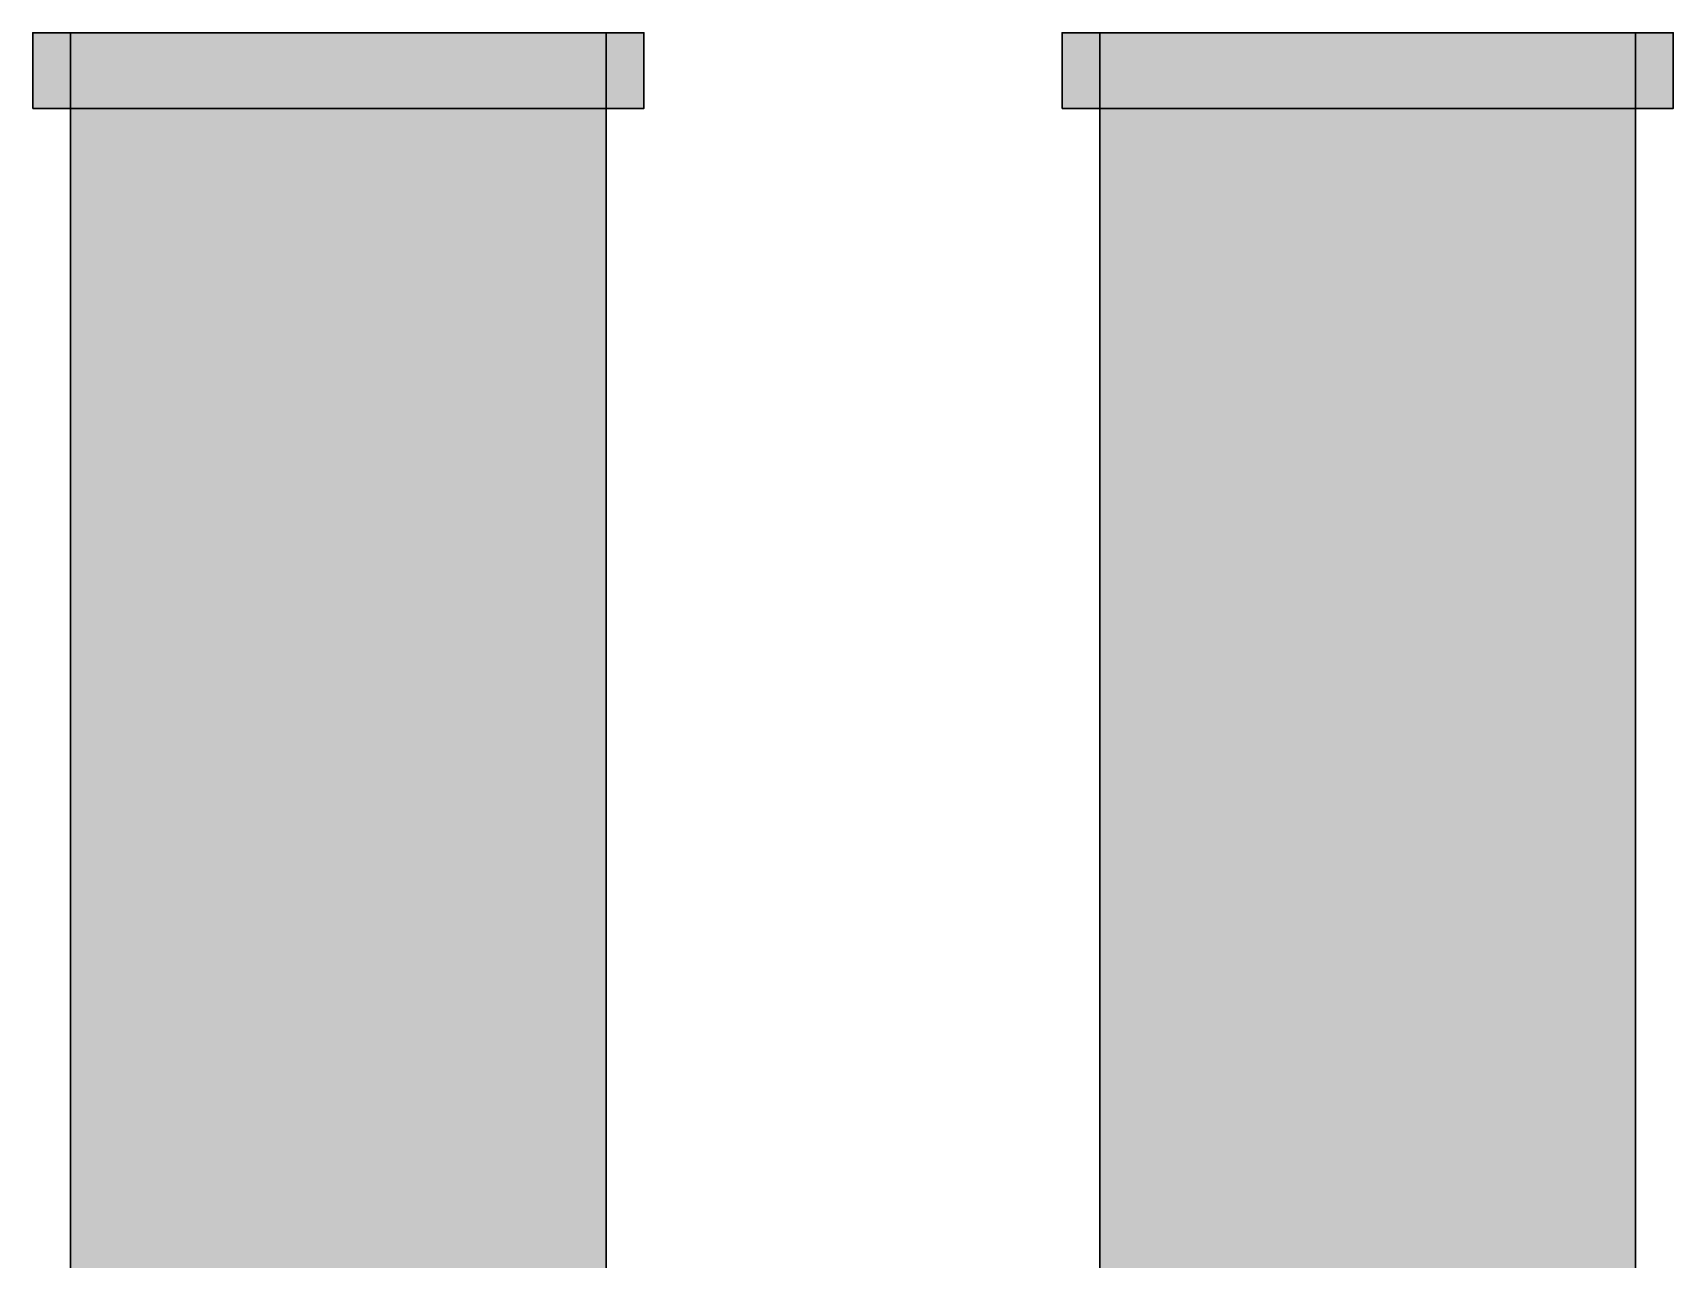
# Model space of a CAD drawing. Header units: millimetres. Extents: x -6738 to 19322, y -5396 to 4356.
# Drawn here: x 8286 to 10123, y 1625 to 3000 of the extents above; entities that cross this region are included whole.
import ezdxf

# ---------------------------------------------------------------- set-up
doc = ezdxf.new("R2010")
doc.units = ezdxf.units.MM
doc.layers.add('MANHOLES', color=7, linetype='Continuous')

msp = doc.modelspace()

# ---------------------------------------------------------------- linework, layer by layer
at = {"layer": 'MANHOLES', "lineweight": 30}
for points in [[(8285.7, 2915.3), (8970.4, 2915.3), (8970.4, 3000), (8285.7, 3000)], [(8328.1, 1560), (8928.1, 1560), (8928.1, 3000), (8328.1, 3000)], [(9438.8, 2915.3), (10123.5, 2915.3), (10123.5, 3000), (9438.8, 3000)], [(9481.2, 1560), (10081.2, 1560), (10081.2, 3000), (9481.2, 3000)]]:
    msp.add_lwpolyline(points, close=True, dxfattribs=at)
at = {"layer": 'MANHOLES', "true_color": 0x737373}
for points in [[(8285.7, 2915.3), (8970.4, 2915.3), (8285.7, 3000), (8970.4, 3000)], [(9438.8, 2915.3), (10123.5, 2915.3), (9438.8, 3000), (10123.5, 3000)]]:
    msp.add_solid(points, dxfattribs=at)
at = {"layer": 'MANHOLES', "true_color": 0xb8b8b8}
for points in [[(8328.1, 1560), (8928.1, 1560), (8328.1, 3000), (8928.1, 3000)], [(9481.2, 1560), (10081.2, 1560), (9481.2, 3000), (10081.2, 3000)]]:
    msp.add_solid(points, dxfattribs=at)

doc.saveas('drawing.dxf')
